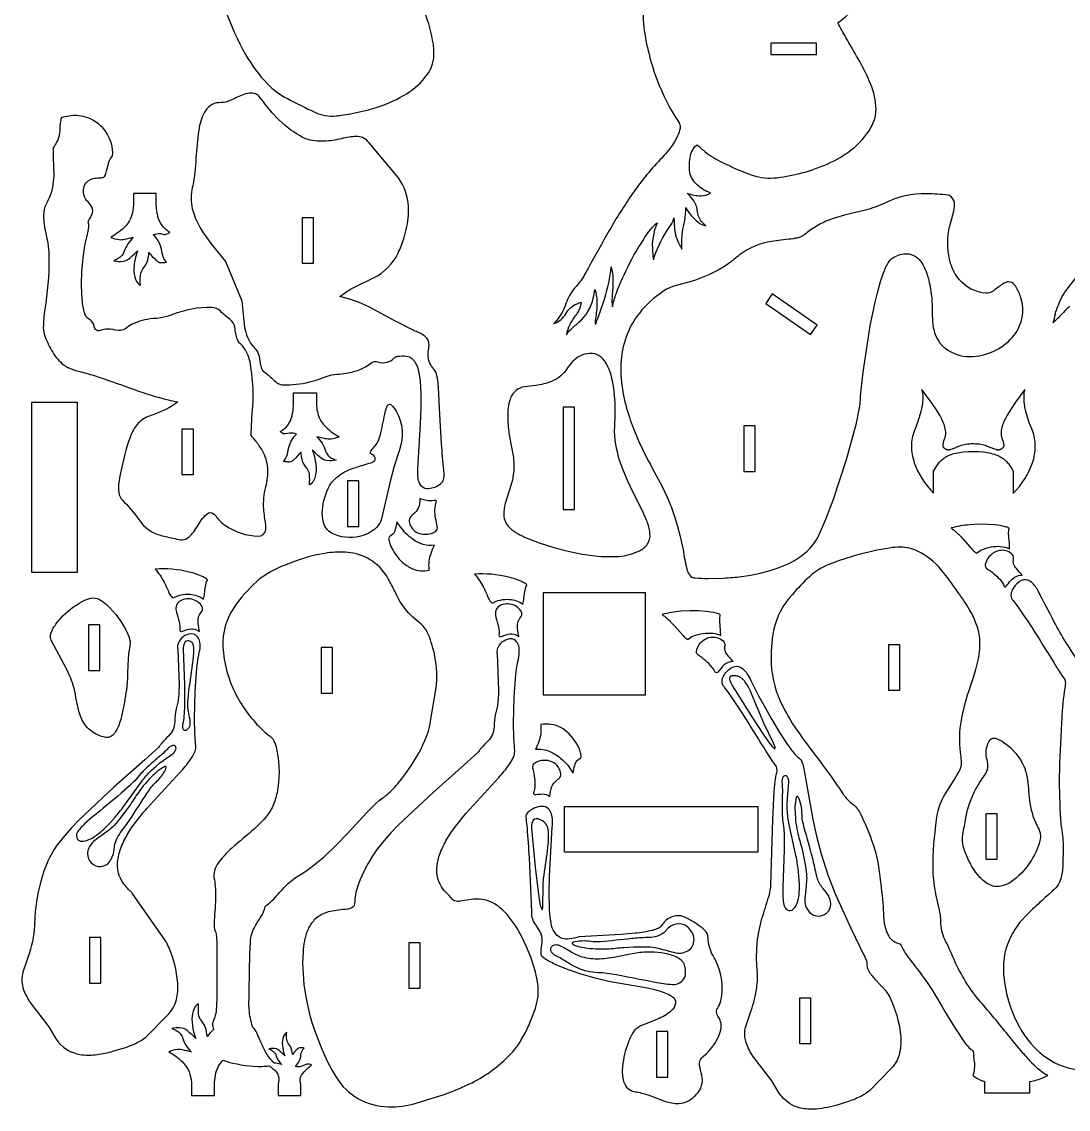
# Model space of a CAD drawing. Extents: x -315 to 342, y -22 to 547.
# Drawn here: x -313.8 to -37.7, y -22.3 to 264.8 of the extents above; entities that cross this region are included whole.
import ezdxf

# ---------------------------------------------------------------- set-up
doc = ezdxf.new("R2010")
doc.units = 0
doc.header["$MEASUREMENT"] = 0
doc.layers.get('0').update_dxf_attribs({"linetype": 'CONTINUOUS'})

msp = doc.modelspace()

# ---------------------------------------------------------------- linework, layer by layer
for points in [[(-263.54, 280.28, 0.07985), (-254.78, 256.19, 0.060537), (-249.01, 248.42, 0.079086), (-243.75, 244.53, 0.011573), (-236.5, 240.92, 0.13375), (-230.93, 239.99, 0.020815), (-229.55, 240.16, 0.040692), (-220.03, 242.28, 0.062353), (-212.16, 245.92, 0.092105), (-206.92, 250.78, 0.167821), (-205.07, 256.88, 0.033822), (-205.24, 258.91, 0.054737), (-207.54, 267.35, 0.021849)], [(-149.97, 270.72, 0.074267), (-148.33, 256.24, 0.066044), (-142.54, 241.63, 0.007906), (-140.41, 238.14, -0.162679), (-140.15, 236.67, -0.070518), (-140.78, 234.75, -0.057693), (-142.86, 231.36, -0.026489), (-145.86, 227.93, 0.042284), (-153.47, 218.31, 0.018242), (-159.53, 208.5, 0.004023), (-165.01, 198.62, -0.060794), (-167.97, 194.49, 0.086601), (-170.26, 190.4, -0.090637), (-172.72, 185.94, -0.02392), (-173.42, 185.19, 0.188182), (-170.31, 187.74, -0.175135), (-167.32, 190.38, -0.023184), (-166.22, 190.78, -0.118251), (-167.02, 188.36, -0.031794), (-167.87, 187.08, 0.026785), (-169.25, 184.86, 0.077026), (-170.14, 182.17, -0.067616), (-169.06, 183.52, -0.008769), (-166.85, 185.47, 0.156776), (-163.04, 191.86, 0.033382), (-162.63, 194.17, -0.079371), (-162.11, 191.06, -0.054201), (-162.4, 186.93, 0.053871), (-162.5, 184.94, 0.038903), (-162.15, 185.74, 0.009287), (-160.02, 191.81, 0.050482), (-158.3, 200.08, -0.069148), (-157.89, 196.77, -0.028796), (-158.09, 192.16, 0.067967), (-158, 189.57, -0.036164), (-157.02, 193.03, -0.058782), (-148.78, 208.88, -0.049387), (-146.99, 211.05, -0.026304), (-146.21, 211.72, 0.124774), (-147.4, 204.04, 0.020766), (-147.16, 201.96, -0.073825), (-143.69, 209.47, 0.009793), (-142.34, 211.56, 0.084693), (-141.77, 213.07, 0.019747), (-141.54, 209.49, 0.082244), (-140.38, 206.09, 0.019063), (-139.67, 204.83, -0.036325), (-139.51, 209.25, -0.026425), (-138.91, 212.34, 0.066476), (-138.66, 215.77, 0.096788), (-135.4, 211.91, 0.116157), (-133.36, 210.96, -0.026073), (-134.48, 212.13, -0.15081), (-135.6, 215, 0.138701), (-136.76, 217.86, 0.056276), (-138.3, 219.58, 0.093564), (-134.62, 218.87, 0.139041), (-132.1, 219.63, -0.116903), (-135.6, 221.76, -0.168219), (-137.59, 225.05, -0.083923), (-137.41, 229.44, -0.066568), (-136.67, 231.32, -0.142693), (-135.63, 232.3), (-135.43, 232.2, -0.047693), (-134.96, 231.75, 0.054516), (-130.8, 228.65, 0.038172), (-121.08, 224.32, 0.108398), (-114.54, 223.66, 0.073413), (-101.16, 227.33, 0.05551), (-94.9, 231.06, 0.090073), (-89.86, 236.76, 0.049961), (-88.76, 239.18, 0.094579), (-88.46, 242.51, 0.082812), (-90.22, 249.23, 0.025033), (-93.15, 255.05, 0.004518), (-96.41, 260.7, -0.00947), (-98.52, 264.5, 0.049697), (-93.49, 269.18, 0.044365)], [(-37.28, 189.72, 0.032512), (-39.01, 188.1, -0.008994), (-41.69, 185.32, 0.03751), (-41.13, 187.7, -0.033272), (-40.75, 188.94, -0.003632), (-39.92, 191.07, -0.051996), (-38.6, 193.4), (-35.93, 196.93, 0.039199)], [(-34.69, 95.5, -0.034838), (-41.49, 106.5, -0.003946), (-45.6, 114.43, 0.094421), (-47.39, 116.84, 0.223286), (-49.53, 117.48, 0.13347), (-50.75, 116.91, 0.103407), (-52.5, 114.81, 0.108505), (-52.84, 113.41, 0.161755), (-52.26, 111.99, -0.023981), (-46.59, 103.74, -0.004219), (-40.84, 94.45, 0.015925), (-38.87, 91.5, -0.189539), (-38.5, 89.9, -0.01026), (-38.81, 87.95, 0.020532), (-39.51, 79.71, 0.009675), (-40.1, 65.48, 0.011717), (-39.94, 58.03, 0.021309), (-39.65, 52.76, 0.003432), (-39.24, 49.89, -0.035832), (-39.1, 45.11, -0.009663), (-39.22, 41.24, -0.086739), (-40.03, 37.66, -0.098046), (-41.47, 35.72, -0.007922), (-45.19, 32.34, 0.011556), (-49.04, 28.67, 0.108194), (-53.86, 21.06, 0.093257), (-54.83, 14.23, 0.063853), (-53.46, 6.3, 0.093412), (-48.29, -4.08, 0.105223), (-41.43, -9.93, 0.163797), (-30.46, -11.66, 0.060579)]]:
    msp.add_lwpolyline(points, format="xyb")
for points in [[(-116.18, 259.15), (-116.18, 256.15), (-104.18, 256.15), (-104.18, 259.15)], [(-236.89, 213.08), (-239.89, 213.08), (-239.89, 201.08), (-236.89, 201.08)], [(-103.98, 184.73), (-115.81, 192.95), (-117.52, 190.48), (-105.7, 182.27)], [(-52.25, 140.32), (-51.41, 141.22), (-50.61, 142.16), (-49.88, 143.14), (-49.2, 144.14), (-48.59, 145.17), (-48.04, 146.23), (-47.57, 147.29), (-47.17, 148.37), (-47, 148.92), (-46.85, 149.46), (-46.73, 150.01), (-46.62, 150.55), (-46.53, 151.09), (-46.47, 151.64), (-46.43, 152.18), (-46.42, 152.72), (-46.42, 153.26), (-46.45, 153.79), (-46.51, 154.32), (-46.59, 154.85), (-46.7, 155.37), (-46.83, 155.88), (-46.99, 156.39), (-47.18, 156.89), (-47.91, 158.77), (-48.48, 160.44), (-48.9, 161.92), (-49.07, 162.61), (-49.19, 163.26), (-49.29, 163.88), (-49.36, 164.47), (-49.39, 165.05), (-49.4, 165.6), (-49.38, 166.15), (-49.33, 166.68), (-49.26, 167.21), (-49.17, 167.73), (-51.64, 164.35), (-52.82, 162.64), (-53.87, 160.94), (-54.32, 160.11), (-54.71, 159.29), (-54.88, 158.89), (-55.03, 158.49), (-55.16, 158.1), (-55.26, 157.71), (-55.35, 157.33), (-55.41, 156.95), (-55.45, 156.58), (-55.46, 156.4), (-55.46, 156.22), (-55.46, 156.04), (-55.45, 155.87), (-55.43, 155.69), (-55.4, 155.52), (-55.37, 155.35), (-55.33, 155.18), (-55.28, 155.02), (-55.23, 154.85), (-55, 154.2), (-54.84, 153.67), (-54.79, 153.44), (-54.77, 153.34), (-54.76, 153.24), (-54.75, 153.14), (-54.74, 153.05), (-54.74, 152.97), (-54.75, 152.89), (-54.75, 152.81), (-54.76, 152.78), (-54.77, 152.74), (-54.77, 152.71), (-54.78, 152.67), (-54.79, 152.64), (-54.81, 152.61), (-54.82, 152.58), (-54.83, 152.55), (-54.85, 152.52), (-54.86, 152.49), (-54.88, 152.46), (-54.9, 152.43), (-54.92, 152.4), (-54.94, 152.38), (-54.99, 152.32), (-55.04, 152.27), (-55.09, 152.22), (-55.15, 152.17), (-55.22, 152.13), (-55.29, 152.08), (-55.44, 151.98), (-55.51, 151.95), (-55.57, 151.91), (-55.63, 151.88), (-55.69, 151.86), (-55.75, 151.83), (-55.81, 151.82), (-55.87, 151.8), (-55.93, 151.79), (-55.98, 151.78), (-56.04, 151.77), (-56.09, 151.76), (-56.14, 151.76), (-56.2, 151.76), (-56.25, 151.76), (-56.3, 151.76), (-56.35, 151.77), (-56.45, 151.78), (-56.55, 151.8), (-56.64, 151.83), (-56.74, 151.86), (-57.14, 151.99), (-59.26, 152.81), (-59.59, 152.92), (-59.96, 153.02), (-60.34, 153.11), (-60.76, 153.19), (-61.21, 153.26), (-61.69, 153.31), (-62.2, 153.34), (-62.75, 153.36), (-63.31, 153.35), (-63.82, 153.32), (-64.3, 153.27), (-64.75, 153.21), (-65.17, 153.13), (-65.55, 153.04), (-65.92, 152.94), (-66.25, 152.83), (-68.37, 151.99), (-68.77, 151.86), (-68.86, 151.83), (-68.96, 151.8), (-69.06, 151.78), (-69.16, 151.77), (-69.21, 151.76), (-69.26, 151.76), (-69.31, 151.76), (-69.37, 151.76), (-69.42, 151.76), (-69.47, 151.77), (-69.53, 151.78), (-69.58, 151.79), (-69.64, 151.8), (-69.7, 151.82), (-69.76, 151.83), (-69.82, 151.86), (-69.88, 151.88), (-69.94, 151.91), (-70, 151.95), (-70.07, 151.98), (-70.22, 152.08), (-70.29, 152.13), (-70.36, 152.17), (-70.42, 152.22), (-70.47, 152.27), (-70.52, 152.32), (-70.57, 152.38), (-70.59, 152.4), (-70.61, 152.43), (-70.63, 152.46), (-70.64, 152.49), (-70.66, 152.52), (-70.68, 152.55), (-70.69, 152.58), (-70.7, 152.61), (-70.71, 152.64), (-70.73, 152.67), (-70.73, 152.71), (-70.74, 152.74), (-70.75, 152.78), (-70.76, 152.81), (-70.76, 152.89), (-70.77, 152.97), (-70.77, 153.05), (-70.76, 153.14), (-70.75, 153.24), (-70.74, 153.34), (-70.72, 153.44), (-70.67, 153.67), (-70.51, 154.2), (-70.28, 154.85), (-70.23, 155.02), (-70.18, 155.18), (-70.14, 155.35), (-70.11, 155.52), (-70.08, 155.69), (-70.06, 155.87), (-70.05, 156.04), (-70.05, 156.22), (-70.05, 156.4), (-70.06, 156.58), (-70.1, 156.95), (-70.16, 157.33), (-70.25, 157.71), (-70.35, 158.1), (-70.48, 158.49), (-70.63, 158.89), (-70.8, 159.29), (-71.19, 160.11), (-71.64, 160.94), (-72.69, 162.64), (-73.87, 164.35), (-76.34, 167.73), (-76.25, 167.21), (-76.18, 166.68), (-76.13, 166.15), (-76.11, 165.6), (-76.12, 165.05), (-76.15, 164.47), (-76.22, 163.88), (-76.32, 163.26), (-76.44, 162.61), (-76.6, 161.92), (-77.03, 160.44), (-77.6, 158.77), (-78.33, 156.89), (-78.51, 156.39), (-78.67, 155.88), (-78.81, 155.37), (-78.92, 154.85), (-79, 154.32), (-79.05, 153.8), (-79.09, 153.26), (-79.09, 152.73), (-79.08, 152.19), (-79.04, 151.65), (-78.98, 151.11), (-78.89, 150.57), (-78.78, 150.02), (-78.66, 149.48), (-78.51, 148.94), (-78.34, 148.4), (-77.94, 147.32), (-77.47, 146.26), (-76.92, 145.21), (-76.31, 144.19), (-75.63, 143.18), (-74.89, 142.21), (-74.1, 141.27), (-73.25, 140.37), (-73.25, 146.14), (-72.7, 147.13), (-72.4, 147.61), (-72.07, 148.08), (-71.89, 148.31), (-71.71, 148.53), (-71.51, 148.75), (-71.3, 148.97), (-71.07, 149.17), (-70.83, 149.38), (-70.58, 149.57), (-70.31, 149.76), (-70.02, 149.94), (-69.71, 150.11), (-69.38, 150.28), (-69.03, 150.43), (-68.66, 150.57), (-68.26, 150.71), (-67.84, 150.83), (-67.4, 150.94), (-66.92, 151.04), (-66.42, 151.13), (-65.33, 151.27), (-64.11, 151.35), (-62.75, 151.37), (-61.4, 151.34), (-60.18, 151.24), (-59.09, 151.1), (-58.11, 150.9), (-57.67, 150.79), (-57.24, 150.67), (-56.85, 150.53), (-56.48, 150.39), (-56.13, 150.23), (-55.8, 150.07), (-55.49, 149.9), (-55.2, 149.72), (-54.93, 149.53), (-54.67, 149.34), (-54.44, 149.14), (-54.21, 148.93), (-54, 148.72), (-53.8, 148.5), (-53.62, 148.28), (-53.44, 148.05), (-53.11, 147.59), (-52.81, 147.11), (-52.25, 146.14)], [(-311.19, 119.41), (-311.19, 164.41), (-299.19, 164.41), (-299.19, 119.41)], [(-168.01, 163.08), (-171.01, 163.08), (-171.01, 136.08), (-168.01, 136.08)], [(-120.34, 158.11), (-123.34, 158.11), (-123.34, 146.11), (-120.34, 146.11)], [(-271.56, 145.28), (-268.56, 145.28), (-268.56, 157.28), (-271.56, 157.28)], [(-227.88, 131.58), (-224.88, 131.58), (-224.88, 143.58), (-227.88, 143.58)], [(-149.25, 114.08), (-176.25, 114.08), (-176.25, 87.08), (-149.25, 87.08)], [(-293.23, 105.57), (-296.23, 105.57), (-296.23, 93.57), (-293.23, 93.57)], [(-231.88, 99.58), (-234.88, 99.58), (-234.88, 87.58), (-231.88, 87.58)], [(-82.13, 100.33), (-85.13, 100.33), (-85.13, 88.33), (-82.13, 88.33)], [(-118.08, 79.62), (-121.17, 87.17), (-121.59, 88.09), (-122.02, 88.96), (-122.47, 89.76), (-122.7, 90.12), (-122.94, 90.46), (-123.18, 90.78), (-123.43, 91.06), (-123.56, 91.2), (-123.68, 91.32), (-123.81, 91.44), (-123.94, 91.54), (-124.08, 91.64), (-124.21, 91.73), (-124.35, 91.81), (-124.48, 91.88), (-124.62, 91.95), (-124.77, 92), (-124.91, 92.04), (-124.98, 92.06), (-125.05, 92.07), (-125.33, 92.12), (-125.59, 92.15), (-125.82, 92.17), (-126.03, 92.18), (-126.22, 92.17), (-126.31, 92.16), (-126.39, 92.15), (-126.47, 92.14), (-126.54, 92.12), (-126.61, 92.1), (-126.67, 92.08), (-126.73, 92.06), (-126.76, 92.04), (-126.78, 92.03), (-126.81, 92.01), (-126.83, 92), (-126.85, 91.98), (-126.88, 91.97), (-126.9, 91.95), (-126.92, 91.93), (-126.93, 91.91), (-126.95, 91.89), (-126.97, 91.88), (-126.98, 91.86), (-127, 91.83), (-127.01, 91.81), (-127.02, 91.79), (-127.04, 91.77), (-127.05, 91.75), (-127.06, 91.72), (-127.07, 91.7), (-127.07, 91.67), (-127.08, 91.65), (-127.09, 91.62), (-127.09, 91.6), (-127.1, 91.57), (-127.1, 91.52), (-127.11, 91.46), (-127.1, 91.4), (-127.1, 91.34), (-127.09, 91.28), (-127.08, 91.22), (-127.07, 91.15), (-127.04, 91.01), (-127, 90.87), (-126.94, 90.72), (-126.88, 90.57), (-126.73, 90.25), (-126.36, 89.57), (-125.93, 88.84), (-121.04, 81.02), (-117.89, 76.24), (-116.62, 74.46), (-116.11, 73.81), (-115.9, 73.57), (-115.71, 73.38), (-115.56, 73.24), (-115.42, 73.12), (-115.37, 73.08), (-115.31, 73.04), (-115.26, 73.01), (-115.24, 73), (-115.22, 72.99), (-115.2, 72.98), (-115.18, 72.98), (-115.17, 72.97), (-115.16, 72.97), (-115.16, 72.97), (-115.15, 72.97), (-115.14, 72.97), (-115.13, 72.97), (-115.13, 72.97), (-115.12, 72.97), (-115.12, 72.97), (-115.12, 72.97), (-115.11, 72.97), (-115.11, 72.97), (-115.11, 72.97), (-115.1, 72.97), (-115.1, 72.97), (-115.1, 72.97), (-115.09, 72.97), (-115.09, 72.97), (-115.09, 72.97), (-115.09, 72.98), (-115.08, 72.98), (-115.08, 72.98), (-115.08, 72.98), (-115.08, 72.98), (-115.08, 72.98), (-115.07, 72.99), (-115.07, 72.99), (-115.07, 72.99), (-115.07, 72.99), (-115.07, 72.99), (-115.06, 73), (-115.06, 73), (-115.06, 73), (-115.06, 73.01), (-115.06, 73.01), (-115.05, 73.01), (-115.05, 73.02), (-115.05, 73.03), (-115.05, 73.04), (-115.05, 73.04), (-115.04, 73.05), (-115.04, 73.06), (-115.04, 73.08), (-115.04, 73.1), (-115.04, 73.12), (-115.04, 73.14), (-115.05, 73.19), (-115.06, 73.25), (-115.07, 73.31), (-115.09, 73.38), (-115.14, 73.53), (-115.28, 73.89), (-115.46, 74.33)], [(-170.65, 57.6), (-119.65, 57.6), (-119.65, 45.6), (-170.65, 45.6)], [(-59.45, 43.71), (-56.45, 43.71), (-56.45, 55.71), (-59.45, 55.71)], [(-295.95, 11.02), (-292.95, 11.02), (-292.95, 23.02), (-295.95, 23.02)], [(-211.69, 9.68), (-208.69, 9.68), (-208.69, 21.68), (-211.69, 21.68)], [(-108.67, -4.96), (-105.67, -4.96), (-105.67, 7.04), (-108.67, 7.04)], [(-146.34, -13.79), (-143.34, -13.79), (-143.34, -1.79), (-146.34, -1.79)]]:
    msp.add_lwpolyline(points, close=True)
for points in [[(-203.06, 143.08, 0.178281), (-202.47, 144.33, 0.033481), (-202.41, 145.34), (-202.48, 146.5, 0.001958), (-203.12, 153.35), (-203.66, 162.74), (-203.79, 166.72), (-203.99, 169.47, 0.049313), (-204.44, 171.91, 0.116728), (-205.38, 173.45, -0.20712), (-206.58, 177.62, 0.023067), (-206.36, 179.46, 0.256167), (-207.43, 181.76, 0.068447), (-209.45, 182.91, 0.017744), (-210.57, 183.36), (-215.62, 185.97), (-219.94, 188.37), (-222.1, 189.48), (-224.41, 190.51), (-226.98, 191.47), (-229.92, 192.33), (-228.45, 193.35, -0.025929), (-225.65, 194.96), (-221.04, 197.18, 0.171014), (-214.54, 203.76, 0.043375), (-213.06, 207.54), (-212.4, 209.99, 0.074093), (-211.79, 216.05, 0.135872), (-214.43, 223.59), (-222.21, 232.86, 0.238538), (-225.2, 234.51, 0.040557), (-226.45, 234.48, 0.026906), (-230.55, 233.71, -0.050065), (-235.29, 233.26, -0.111186), (-240.02, 234.45, -0.056522), (-244.34, 237.46), (-246.08, 239.06), (-247.74, 240.79), (-249.27, 242.59, 0.009673), (-250.9, 244.77, 0.265699), (-253.82, 245.99, 0.069329), (-255.71, 245.47, -0.006645), (-259.06, 243.96, -0.074444), (-261.2, 243.47, 0.271912), (-265.39, 241.33, 0.068203), (-266.44, 239.14, 0.032946), (-267.03, 236.83), (-267.31, 235.13), (-267.68, 231.5, -0.010107), (-268.27, 224.21), (-268.51, 222.57, -0.012134), (-268.97, 220.42, 0.121151), (-268.64, 214.75, 0.059183), (-266.74, 210.45, 0.018909), (-265.64, 208.68), (-263.93, 206.3), (-260.11, 201.56), (-255.75, 191.14), (-255.04, 184.13, 0.034941), (-254.29, 181.56, 0.061726), (-253.15, 179.5, 0.02665), (-252.1, 178.32, -0.127471), (-251.23, 176.5, -0.006262), (-250.79, 173.94, 0.108839), (-250.2, 172.68, 0.074214), (-249.77, 172.32, -0.05919), (-247.98, 170.79, 0.03897), (-246.51, 169.52, 0.07168), (-245.51, 169.05, 0.058108), (-244.96, 168.97, 0.069397), (-237.92, 169.73), (-236.18, 170.24), (-233.26, 171.24, -0.065693), (-230.68, 171.79, 0.054562), (-225.92, 172.54, 0.067321), (-222.98, 173.84), (-221.43, 174.86, -0.202817), (-219.99, 175.04, 0.129776), (-217.44, 174.92, 0.13557), (-215.65, 176, -0.05437), (-215.02, 176.41, -0.07755), (-214.62, 176.51, -0.066446), (-212.37, 176.54, -0.230988), (-210, 174.85, -0.080083), (-209.12, 172.41, -0.029031), (-208.76, 169.92), (-208.58, 166.76), (-208.57, 162.97), (-208.72, 158.58, 0.001519), (-209.43, 146.82, 0.022392), (-209.41, 144.94, 0.05472), (-209.1, 143.36, 0.385458), (-206.04, 141.66, 0.141501)], [(-253.33, 155.63, -0.013192), (-252.88, 163.22, 0.059123), (-253.6, 175.02, 0.114847), (-255.6, 179.24, 0.038603), (-256.35, 180.01, -0.091529), (-256.91, 180.91, -0.075959), (-257.59, 184.17, 0.20403), (-258.88, 186.21, -0.048907), (-261.39, 188.41, 0.186135), (-263.68, 189.4, 0.100252), (-274.04, 187.5, -0.038401), (-277.1, 186.65, -0.028276), (-279.26, 186.44, 0.088598), (-284.69, 184.98, 0.050706), (-286.48, 183.79, -0.234057), (-289.11, 183.42, 0.113017), (-291.67, 183.64, 0.023627), (-293.5, 183.24, -0.339561), (-294.55, 183.87, -0.023927), (-294.85, 184.9, 0.187802), (-296.24, 186.43, -0.174388), (-297.08, 187.45, -0.070926), (-297.83, 190.86, -0.071613), (-297, 206.52, -0.015452), (-296.3, 209.46, 0.113875), (-296.27, 211.88, -0.162954), (-295.98, 212.74, 0.082309), (-295.17, 214.39, 0.211195), (-295.52, 216.26, 0.046464), (-296.64, 217.58, -0.192832), (-297.54, 219.85, -0.113817), (-297.17, 221.83, -0.219063), (-295.06, 223.42, -0.041894), (-293.16, 223.63, 0.033425), (-292.17, 223.76, 0.095298), (-291.62, 224.8, 0.00277), (-290.99, 227.34, -0.076642), (-290.27, 228.95, -0.043845), (-289.86, 229.44, 0.328486), (-296.43, 239.48, 0.125138), (-301.39, 239.92, 0.034321), (-303.37, 239.51, 0.07145), (-303.77, 237.38, -0.01966), (-303.85, 235.45, -0.099529), (-304.64, 233.01, -0.035923), (-305.58, 231.51, 0.005279), (-305.41, 224.94, -0.087788), (-306.35, 218.95, -0.037552), (-307.42, 216.66, 0.128014), (-308.07, 213.72, 0.064592), (-307.46, 208.9, -0.064387), (-306.65, 202.25, -0.042951), (-307.78, 188.91, 0.032372), (-308.15, 184.07, 0.091348), (-307.67, 181.6, 0.037028), (-305.67, 177.55, 0.089911), (-302.81, 174.29, 0.084505), (-300.35, 173.01, 0.014774), (-297.3, 172.18, -0.01359), (-293.22, 170.93, -0.004579), (-284.12, 167.7, 0.028296), (-275.24, 165.01, 0.013162), (-272.64, 164.48, -0.080481), (-278.98, 161.17, 0.011974), (-280.94, 160.39, 0.131057), (-283.67, 158.12, 0.078379), (-285.27, 155.09, 0.038979), (-287.68, 146.08, 0.022833), (-288.27, 142.78, 0.056079), (-288.26, 140.56, 0.150124), (-287.18, 138.41, -0.033901), (-283.57, 134.26, 0.012793), (-282.15, 132.38, 0.150841), (-277.53, 129.34, 0.006846), (-275.89, 128.91, 0.010561), (-271.92, 128.07, 0.208047), (-270.04, 128.53, 0.06707), (-268.76, 129.78, 0.019464), (-266.46, 133.2, -0.056689), (-265.04, 134.85, -0.391985), (-263.07, 134.83, -0.066798), (-262.41, 134.07, 0.091304), (-260.05, 131.81, 0.139567), (-251.48, 128.98, 0.388327), (-249.45, 130.7, 0.070786), (-249.45, 132.01, -0.020435), (-249.99, 136.23, -0.080742), (-249.44, 142.01, 0.08369), (-248.93, 147.06, 0.10963), (-250.34, 151.54, 0.043926), (-252.08, 154.13, 0.011415)], [(-278.34, 219.48), (-284.34, 219.48), (-284.34, 216.48, -0.068844), (-284.97, 213.32, -0.112101), (-286.88, 210.44, -0.064942), (-290.36, 207.9, 0.07331), (-288.12, 207.3, 0.07207), (-286.73, 207.39, 0.005783), (-284.42, 207.92, 0.123911), (-286.79, 204.14, -0.184957), (-288.36, 202.3, -0.039036), (-289.58, 201.71, 0.075561), (-287.04, 201.6, 0.153549), (-285.16, 202.6, 0.003489), (-283.25, 204.39, 0.081362), (-284.26, 199.66, 0.092003), (-283.83, 196.83, 0.110441), (-282.94, 195.51, 0.061375), (-282.49, 195.2, -0.051974), (-282.53, 197.88, -0.158753), (-281.5, 200.04, 0.133981), (-280.44, 202.55, 0.02712), (-280.28, 203.88, 0.024975), (-278.44, 201.89, 0.056066), (-277.74, 201.41, 0.151487), (-276.59, 201.25, 0.011613), (-275.65, 201.38, -0.141205), (-276.72, 203.36), (-277.09, 205.14, 0.158802), (-279.13, 208.61, -0.113769), (-277.27, 208.88), (-276.24, 208.66, 0.17626), (-275.23, 208.94, 0.030081), (-274.76, 209.27, -0.222578), (-277.91, 213.43, -0.024043), (-278.11, 214.42, -0.016694), (-278.34, 216.48)], [(-136.14, 118, 0.017877), (-132.81, 117.85), (-128.65, 117.94, 0.018689), (-123.95, 118.37), (-121.5, 118.74), (-119.04, 119.24), (-116.6, 119.87), (-114.24, 120.64, 0.078932), (-107.58, 124.22, 0.079276), (-104.39, 127.69, 0.029897), (-103.63, 129.04), (-101.66, 133.49), (-99.72, 138.55), (-96.2, 149.28), (-93.63, 158.85), (-92.88, 162.44, 0.023072), (-92.61, 164.38, -0.008382), (-92.36, 167.68), (-91.83, 172.33), (-89.97, 184.51), (-88.69, 190.76), (-87.99, 193.65), (-87.24, 196.28), (-86.46, 198.56, -0.058543), (-84.99, 201.53, -0.068846), (-84.15, 202.4, -0.119463), (-80.7, 203.59, -0.228855), (-77.07, 202.06, -0.068925), (-75.84, 200.24, -0.05384), (-74.64, 197.02, -0.019727), (-74.17, 194.88), (-73.8, 192.34, -0.021328), (-73.66, 190.23, 0.00927), (-73.55, 185.96, 0.073057), (-72.84, 182.25, 0.165071), (-69.46, 178.15, 0.164834), (-62.83, 176.44, 0.210078), (-51.99, 182.09, 0.24883), (-50.24, 191.98, 0.05734), (-51.44, 194.76, 0.12382), (-52.62, 195.95, 0.224622), (-54.22, 196.01, 0.058836), (-55.18, 195.5, -0.002001), (-57.58, 193.71, -0.140446), (-59.48, 193.14, -0.197013), (-66.44, 196.73, -0.112392), (-68.75, 201.04, -0.11953), (-69.2, 209.75, -0.018196), (-68.81, 211.54), (-67.93, 214.85, 0.098422), (-67.75, 217.09, 0.217769), (-68.93, 218.83, 0.02727), (-69.34, 219.07, 0.015159), (-75.12, 219.42, 0.118192), (-86.14, 216.94, -0.049788), (-91.26, 215.1), (-96.49, 213.84), (-99.13, 213.09, 0.042721), (-103.11, 211.44), (-104.44, 210.68, 0.033813), (-107.25, 208.64, -0.105727), (-109.34, 207.71, -0.019438), (-110.26, 207.53, 0.005619), (-115.45, 206.94, 0.131483), (-124.53, 203.19, -0.004428), (-126.85, 201.35), (-128.42, 200.25), (-129.96, 199.31, -0.056922), (-136.99, 196.36), (-141.46, 195.1, 0.061363), (-143.89, 194.11, 0.068746), (-150.2, 188.73, 0.16348), (-155.7, 175.35, 0.060888), (-155.35, 167.89, 0.038942), (-153.76, 161.19, 0.013576), (-152.78, 158.32), (-151.1, 154.18), (-149.02, 149.81, -0.001414), (-144.9, 142.16), (-143.54, 139.27), (-142.42, 136.54), (-141.51, 133.96), (-140.78, 131.55), (-140.2, 129.31), (-139.36, 125.38, 0.021389), (-138.36, 120.39, 0.06971), (-137.69, 118.81, 0.255227)], [(-164.65, 177.17, 0.18479), (-168.87, 174.71, 0.011276), (-170.37, 172.67, -0.13645), (-174.1, 169.84, -0.060755), (-178.16, 168.79, -0.0022), (-181.17, 168.45, 0.268249), (-184.86, 165.51, 0.072182), (-185.51, 162.77, 0.020509), (-185.61, 161.34), (-185.59, 159.71), (-185.46, 157.85), (-185.21, 155.76), (-184.83, 153.41, -0.008961), (-184.13, 149.8, -0.073921), (-184.16, 145.19, -0.020669), (-184.48, 143.52), (-186.25, 137.65, 0.078552), (-186.68, 134.67, 0.192817), (-185.13, 131.26, 0.075294), (-182.46, 129.4, 0.019173), (-181.16, 128.78), (-177.33, 127.26), (-173.47, 126), (-169.67, 125.01), (-165.99, 124.28), (-162.54, 123.82, 0.044499), (-156.34, 123.68, 0.088789), (-150.87, 125.12, 0.132211), (-148.73, 126.97, 0.16497), (-148.08, 129.62, 0.071959), (-148.72, 132.54, 0.017437), (-149.24, 133.87), (-150.23, 136.05), (-152.66, 140.89), (-153.93, 143.53), (-155.11, 146.3, -0.059173), (-157.17, 153.77), (-157.34, 155.34), (-157.41, 156.94), (-157.4, 157.75, 0.016764), (-157.25, 163.23, 0.054492), (-158.2, 171.01, 0.071404), (-159.82, 174.94, 0.126689), (-161.85, 176.84, 0.179703)], [(-242.11, 166.82), (-236.11, 166.82), (-236.11, 163.82, 0.090549), (-235.25, 160.13, 0.093385), (-233.56, 157.78, 0.064942), (-230.08, 155.25, -0.07331), (-232.32, 154.65, -0.07207), (-233.72, 154.74, -0.005783), (-236.02, 155.27, -0.123911), (-233.66, 151.49, 0.184961), (-232.08, 149.65, 0.039036), (-230.86, 149.06, -0.075561), (-233.4, 148.95, -0.153549), (-235.29, 149.95, -0.003489), (-237.19, 151.73, -0.081362), (-236.18, 147, -0.092003), (-236.62, 144.18, -0.110441), (-237.5, 142.86, -0.061375), (-237.95, 142.55, 0.051974), (-237.92, 145.23, 0.158753), (-238.94, 147.38, -0.133973), (-240.01, 149.9, -0.02712), (-240.16, 151.23, -0.024991), (-242, 149.24, -0.056041), (-242.7, 148.75, -0.151487), (-243.85, 148.6, -0.011613), (-244.8, 148.72, 0.141198), (-243.73, 150.71), (-243.36, 152.49, -0.158802), (-241.31, 155.96, 0.113769), (-243.17, 156.23), (-244.21, 156.01, -0.176275), (-245.21, 156.28, -0.029943), (-245.69, 156.61, 0.222578), (-242.53, 160.77, 0.024043), (-242.33, 161.77, 0.016694), (-242.11, 163.82)], [(-221.14, 152.21, 0.080498), (-219.59, 154.55, 0.038778), (-219.26, 155.54, 0.008786), (-218.04, 161.25, -0.024597), (-217.58, 162.92, -0.06162), (-217.18, 163.66, -0.428602), (-216.38, 163.7, -0.075148), (-215.07, 162, -0.223976), (-214.21, 151.83), (-215.61, 147.48), (-216.76, 143.09), (-218.93, 133.6, -0.135665), (-220.22, 131.34, -0.143582), (-224.7, 128.92, -0.176973), (-232.09, 129.82, -0.205448), (-234.25, 132.67, -0.088397), (-234.51, 135.88, -0.102807), (-232.62, 142.34, -0.106953), (-230.09, 145.06, -0.06052), (-227.12, 146.67, -0.021531), (-225.72, 147.18, -0.0075), (-221.7, 148.39, 0.124577), (-220.7, 148.96, 0.286415), (-220.6, 149.68, 0.244634), (-221.55, 150.65, -0.409728), (-221.86, 151.16, -0.076316)], [(-208.77, 138.94, -0.106151), (-209.24, 136.43, -0.123987), (-210.57, 134.79, 0.067693), (-211.38, 133.93, 0.211793), (-211.55, 132.57, 0.215138), (-209.38, 129.88, 0.098916), (-207.37, 129.51, 0.105513), (-205.16, 129.96, 0.181614), (-204.22, 130.9, 0.149044), (-204.2, 131.48, 0.014462), (-204.65, 133.79, -0.125907), (-204.4, 138.25, 0.192646), (-205.05, 138.42, -0.044704), (-207.09, 138.41, -0.093826)], [(-214.86, 132.81, -0.051504), (-215.51, 130.2, -0.21037), (-216.6, 129.05, 0.225462), (-217.03, 128.39, 0.088263), (-216.25, 125.92, 0.096356), (-213.37, 122.09, 0.074356), (-210.71, 120.41, 0.151364), (-206.34, 120.04, 0.064092), (-206.33, 120.34, -0.121409), (-205.85, 124.46, -0.032344), (-204.94, 126.61, -0.190016), (-210.56, 128.1, -0.082206), (-213.95, 131.52, -0.014555)], [(-53.22, 125.66, 0.024046), (-53.27, 127.26, -0.019344), (-53.46, 129.61, -0.071742), (-53.31, 131.09, 0.084811), (-54.37, 131.52, 0.040901), (-57.04, 131.99), (-59.04, 132.13), (-61.28, 132.15), (-63.69, 132.02, 0.040707), (-68.65, 131.19, -0.021927), (-67.45, 130.23, -0.029254), (-65.44, 128.22), (-63.15, 125.59, 0.050689), (-62.21, 124.74, 0.031502), (-61.92, 124.56, -0.072447), (-60.37, 125.47, -0.120703), (-55.65, 126.31, -0.098551)], [(-240.19, -15.69, -0.247383), (-239.99, -13.28, -0.062125), (-238.51, -11.6, -0.017922), (-237.35, -10.61, 0.262311), (-238.66, -10.43), (-240.11, -10.99, -0.152769), (-241.67, -10.98, 0.188831), (-240.17, -7.95, -0.09101), (-239.68, -6.56, -0.054293), (-239.33, -6.14, 0.057266), (-240.3, -6.04, 0.183778), (-241.22, -6.5, 0.030617), (-242.44, -7.81, 0.090877), (-242.83, -5.93, 0.080542), (-243.42, -5.04, -0.167648), (-243.97, -3.5, -0.041018), (-243.92, -2, 0.177598), (-244.78, -3.03, 0.120808), (-245.08, -5.4, 0.069651), (-244.43, -8.15, 0.016814), (-245.9, -6.79, 0.191431), (-247.5, -6.25, 0.034004), (-248.67, -6.36, -0.156188), (-247.05, -7.47, -0.067594), (-246.62, -8.46, 0.103088), (-245.21, -10.52, 0.006368), (-246.77, -10.16, 0.026088), (-247.18, -10.1, -0.079517), (-249.21, -7.65, -0.022164), (-249.97, -6.26, -0.009793), (-251.75, -2.28, 0.095881), (-252.93, -0.49, -0.060462), (-253.84, 4.07), (-253.9, 5.57, 0.002248), (-253.66, 18.8), (-253.5, 21.83, -0.118209), (-252.27, 26.05, -0.011759), (-250.72, 28.51, 0.090828), (-249.65, 31.26, 0.04597), (-247.37, 33.2, -0.005566), (-244.25, 36.6, -0.052955), (-241.94, 38.59), (-239.39, 40.21), (-237.55, 41.52, 0.020653), (-234.07, 44.39), (-230.86, 47.43), (-227.91, 50.51), (-222.75, 56.1), (-220.53, 58.31), (-219.51, 59.2, -0.01687), (-218.12, 60.23, 0.046032), (-215.41, 62.77, 0.02526), (-212.77, 66.01), (-210.83, 68.84, 0.061353), (-206.65, 77.23, 0.047114), (-206, 80.19), (-204.52, 88.98, 0.084268), (-204.82, 97.17, 0.051281), (-206.58, 103.13, 0.107975), (-208.54, 105.83), (-210.67, 107.65, -0.071932), (-214.34, 112.28, -0.017298), (-215.44, 114.51, 0.009645), (-217.12, 117.75, 0.23801), (-227.1, 124.62, 0.07169), (-232.46, 124.66, 0.04009), (-238.16, 123.54), (-241.47, 122.51), (-244.64, 121.29, 0.048864), (-250.25, 118.32, 0.035461), (-251.85, 117.04, 0.05511), (-257.91, 110.13, 0.161713), (-260.74, 99.87, 0.115226), (-257.24, 87.05, 0.078726), (-250.36, 77.87, 0.019229), (-248.86, 76.57, -0.020753), (-247.84, 75.8, -0.106081), (-247.29, 74.96, -0.056181), (-246.51, 72.33, -0.096694), (-246.48, 61.25, -0.048993), (-247.59, 57.74, -0.071058), (-249.53, 54.7, -0.034762), (-252.35, 51.83, 0.003881), (-258.39, 46.66, 0.044838), (-261.6, 43.33, 0.060427), (-262.81, 41.24, 0.116907), (-263.12, 38.91, -0.048005), (-262.69, 34.14, -0.013072), (-263.08, 27.46, 0.053051), (-262.98, 25.23, 0.085508), (-262.63, 24.34, -0.087191), (-262.5, 23.7, -0.01765), (-262.4, 22.28), (-262.33, 17.79, -0.000885), (-262.42, 5.44, -0.035383), (-262.67, 2.99, -0.057843), (-263.27, 1.14, 0.161762), (-263.43, -0.5, 0.024265), (-263.26, -1.25), (-263.26, -1.26, 0.024215), (-264.95, -3.1, 0.069827), (-265.4, -0.62, 0.063673), (-265.96, 0.46, -0.030679), (-266.72, 1.47, -0.123525), (-267.23, 3.36, -0.039334), (-267.16, 5.58, 0.163188), (-268.35, 4.26, 0.107892), (-268.92, 1.55, 0.069468), (-268.48, -1.84, 0.025945), (-267.92, -3.6, 0.005037), (-270.08, -1.59, 0.165814), (-272.16, -0.77, 0.04998), (-274.25, -0.93, -0.072056), (-272.5, -1.87, -0.140604), (-271.46, -3.36, 0.123938), (-269.09, -7.14, 0.005783), (-271.4, -6.61, 0.133349), (-274.09, -6.79, 0.018807), (-275.03, -7.12, -0.06465), (-271.52, -9.68, -0.1671), (-269.16, -14.39, -0.022967), (-269.01, -15.69), (-269.01, -18.69), (-263.01, -18.69), (-263.01, -15.69, -0.01737), (-262.74, -13.33, -0.072953), (-261.95, -10.94, -0.087593), (-260.67, -9.34), (-259.18, -9.82, 0.07215), (-250.45, -10.97, 0.020769), (-248.61, -10.85, -0.083037), (-246.65, -12.47, -0.213099), (-246.02, -14.87, -0.02231), (-246.19, -15.69), (-246.19, -18.69), (-240.19, -18.69)], [(-59.82, -14.94), (-59.82, -17.94), (-47.82, -17.94), (-47.82, -14.94, 0.072213), (-44.26, -13.89, 0.009037), (-43.13, -13.37, -0.066967), (-44.23, -12.74, -0.058458), (-47.13, -10.26, 0.009435), (-49.59, -7.53, -0.007588), (-54.06, -2.11, 0.009309), (-61.42, 6.69, -0.041146), (-65.22, 12.17, -0.039674), (-68.08, 17.76, 0.019532), (-70.28, 22.51, -0.126799), (-71.31, 27.23, 0.05175), (-71.81, 30.7, -0.022377), (-73.04, 36.79, -0.038826), (-73.38, 42.83, -0.037713), (-72.19, 55.82, -0.090701), (-70.27, 60.81, 0.031049), (-66.26, 67.45, 0.140042), (-65.88, 69.68, 0.017278), (-66.18, 71.93, -0.073795), (-65.9, 80.4, -0.033984), (-63.99, 88.04), (-62.24, 93.5, 0.054094), (-61.06, 99.19, 0.11238), (-62.07, 106.08, 0.047847), (-63.78, 109.58, 0.020568), (-66.82, 114.24, 0.020113), (-71.25, 120.16, 0.098954), (-77.46, 125.06, 0.116209), (-81.98, 126.1, 0.046522), (-84.93, 125.87, 0.027314), (-93.61, 124.01, 0.020024), (-100.27, 121.78, 0.01826), (-102.4, 120.84, 0.065918), (-106, 118.31, 0.037913), (-110.55, 113.55, 0.139056), (-115.47, 104.11, 0.055025), (-116.09, 95.27, 0.109434), (-113.06, 84.12, 0.039017), (-108.67, 76.87, 0.009888), (-103.4, 69.78, -0.01905), (-97.4, 61.27, 0.045593), (-95.54, 59.07, 0.020847), (-94.31, 58.06, -0.103462), (-92.49, 55.57, -0.025298), (-89.61, 48.78, -0.06067), (-87.45, 39.28, -0.011244), (-86.58, 31.15, 0.011054), (-86.32, 27.17, 0.107134), (-85.07, 23.39, 0.162811), (-82.77, 21.56, 0.050698), (-82.05, 21.41, 0.062641), (-79.77, 17.58, -0.007411), (-76.41, 13.21, -0.028053), (-70.95, 4.71, 0.02161), (-65.2, -4.46, 0.05135), (-63.45, -6.4, 0.02831), (-62.77, -6.93, 0.030206), (-62.51, -9.71, -0.09419), (-62.87, -13.32, 0.065806), (-60.65, -14.68, 0.043761)], [(-49.88, 118.75, -0.004255), (-51.41, 120.44, -0.112584), (-52.15, 121.69, -0.112259), (-52.13, 123.06, 0.232315), (-52.72, 124.36, 0.2221), (-55.89, 125.22, 0.149175), (-58.18, 124.03, 0.150297), (-59.55, 121.83, 0.187024), (-59.47, 120.75, 0.13391), (-59.2, 120.47, -0.064608), (-55.8, 117.64, -0.071304), (-54.83, 116.29, 0.023756), (-54.6, 115.76, 0.268998), (-54.4, 115.62, 0.268998), (-54.18, 115.72, 0.055061), (-53.81, 116.14, -0.045905), (-52.54, 117.63, -0.177752), (-50.19, 118.74, -0.021452)], [(-265.86, 112.39, 0.018022), (-265.43, 115.25, -0.051603), (-265.06, 116.96, -0.026785), (-264.84, 117.51, 0.080694), (-265.97, 118.25, 0.053053), (-269.67, 119.54, 0.077465), (-278.67, 120.33, -0.072784), (-276.29, 116.86, -0.005403), (-274.91, 113.91, 0.087246), (-274.14, 112.8), (-274.01, 112.69, -0.137539), (-269.47, 113.67, -0.150793)], [(-181.6, 111.05, 0.018022), (-181.17, 113.91, -0.051603), (-180.8, 115.62, -0.026785), (-180.58, 116.17, 0.080644), (-181.72, 116.91, 0.05304), (-185.41, 118.2, 0.077457), (-194.41, 118.99, -0.072736), (-192.03, 115.52, -0.005403), (-190.66, 112.57, 0.087233), (-189.88, 111.46), (-189.76, 111.35, -0.137524), (-185.22, 112.33, -0.150796)], [(-286.24, 88.48, -0.01671), (-287.39, 81.88, -0.043159), (-288.5, 78.46, -0.087862), (-289.79, 76.5, -0.286594), (-292.32, 75.99, -0.089748), (-295.87, 77.86, -0.125923), (-298.17, 81.03, -0.046938), (-299.07, 84.02, -0.003107), (-299.67, 87.26, 0.051422), (-301.14, 92.07), (-301.94, 93.81), (-306.07, 101.52, -0.171649), (-306.22, 102.99, -0.083698), (-305.51, 104.77, -0.05755), (-303.49, 107.4, -0.081256), (-297.91, 111.74, -0.057311), (-295.6, 112.63, -0.185799), (-293.32, 112.32, -0.05574), (-291.51, 110.98, -0.096288), (-285.83, 103.18, -0.063515), (-285.27, 101.27, -0.051121), (-285.26, 100.68), (-285.58, 98.41, 0.022388), (-285.86, 94.54, 0.006046), (-285.98, 90.67), (-286.07, 89.54, -0.02348)], [(-266.94, 103.8), (-267.2, 105.47, -0.059538), (-267.27, 107.14, -0.167526), (-266.35, 109.12, 0.30065), (-266.34, 110.55, 0.154287), (-268.06, 112.05, 0.212826), (-271.62, 112.15, 0.341854), (-273.14, 109.62, 0.028465), (-273.03, 108.98, -0.01198), (-272.31, 106.36, -0.086859), (-272.17, 104.29, 0.262266), (-272.05, 103.89, 0.240332), (-271.65, 103.86, 0.038122), (-270.63, 104.2, -0.110057), (-268.67, 104.52, -0.150975)], [(-182.68, 102.46), (-182.95, 104.13, -0.059601), (-183.02, 105.8, -0.167501), (-182.1, 107.78, 0.300709), (-182.09, 109.21, 0.171833), (-184.17, 110.87, 0.208573), (-187.64, 110.68, 0.307318), (-188.88, 108.28, 0.028599), (-188.77, 107.64, -0.011996), (-188.05, 105.02, -0.087562), (-187.92, 102.84, 0.261177), (-187.74, 102.53, 0.261177), (-187.39, 102.52, 0.018445), (-185.99, 103, -0.122693), (-184.04, 103.13, -0.120681)], [(-138.12, 101.71, -0.10637), (-136.58, 102.67, -0.123447), (-131.42, 103.38, -0.085955), (-129.43, 102.81, 0.024347), (-129.49, 104.41, -0.0193), (-129.68, 106.77, -0.072107), (-129.53, 108.25, 0.084836), (-130.59, 108.68, 0.040868), (-133.26, 109.14), (-135.26, 109.28), (-137.5, 109.3), (-139.91, 109.17, 0.040691), (-144.87, 108.34, -0.021723), (-143.67, 107.38, -0.028956), (-141.65, 105.37), (-139.35, 102.75, 0.050309), (-138.41, 101.89, 0.031566)], [(-289.77, -6.98), (-286.45, -5.96, 0.055458), (-282.36, -4.13, 0.039293), (-280.86, -3.03), (-275.39, 2.56, 0.153676), (-273.02, 6.69, 0.077615), (-272.67, 10.99, 0.083751), (-275.06, 20.52, 0.024591), (-275.9, 22.19), (-284.69, 34.72, 0.056203), (-285.29, 35.41, -0.081454), (-287.65, 38.36, -0.144678), (-288.54, 42.95, -0.069983), (-287.67, 46.67, -0.041951), (-285.9, 50.35), (-284.85, 52.02), (-283.64, 53.72, -0.017384), (-280.87, 57.1), (-272.1, 66.58, 0.025552), (-269.45, 69.81, 0.044409), (-268.23, 71.88, 0.104586), (-267.91, 73.33), (-268.14, 77.08), (-268.22, 80.84), (-268.08, 88.12), (-267.65, 94.16), (-267.38, 96.36, -0.01469), (-266.87, 98.9, 0.07129), (-266.82, 101.07, 0.118077), (-267.37, 102.39, 0.291747), (-269.75, 103.15, 0.301004), (-272.7, 100.14, 0.092794), (-272.66, 99.22), (-272.33, 89.69, -0.016982), (-272.42, 87.15, -0.026034), (-272.61, 85.55), (-273.12, 83.44, 0.051148), (-273.45, 79.99, -0.1825), (-275.07, 76.28, 0.021143), (-276.91, 74.36, 0.032897), (-277.4, 73.66, -0.031139), (-277.77, 73.24), (-278.61, 72.41), (-281.35, 69.95), (-289.57, 62.72), (-298.66, 54.13), (-300.69, 52.01), (-302.51, 49.97), (-304.08, 48.03, 0.020945), (-305.34, 46.23), (-306.1, 44.92, 0.057172), (-308.83, 37.88), (-309.49, 35.12), (-309.94, 32.6), (-310.23, 30.44, 0.02339), (-310.46, 26.14, -0.06291), (-312.11, 18.03, 0.001701), (-313.53, 13.88, 0.150451), (-313.53, 9.86, 0.058815), (-312.53, 7.46, 0.0226), (-311.66, 6.01), (-306.7, -0.52), (-304.92, -3.49, 0.232845), (-297.96, -7.91, 0.064053), (-293.93, -7.84, 0.039459)], [(-270, 83.92, -0.027323), (-269.95, 85.91), (-269.71, 88.31, 0.00395), (-268.65, 96.12), (-268.45, 98.28, 0.046696), (-268.5, 100.11, 0.102735), (-268.73, 100.72, 0.146482), (-269.78, 101.38, 0.374257), (-270.92, 100.8, 0.109946), (-271.22, 99.16), (-270.94, 89.8), (-270.93, 83.76), (-271.06, 81.29, -0.051074), (-271.34, 79.54, 0.052092), (-271.43, 78.64, 0.175291), (-271.13, 77.94, 0.364774), (-270.19, 77.94, 0.196188), (-269.44, 79.23, 0.091659), (-269.44, 80.59, 0.006056), (-269.87, 82.82, -0.03448)], [(-209.75, -20.69), (-202.41, -18.41), (-198.97, -17.1), (-195.7, -15.62, 0.082548), (-185.55, -8.47), (-184.28, -7.12, 0.048079), (-182.03, -3.97), (-180.94, -1.99), (-179.94, 0.11), (-179.05, 2.26), (-178.33, 4.34, 0.046153), (-177.61, 7.54, 0.051169), (-177.61, 10.05, 0.046978), (-178.63, 15.11), (-179.53, 17.85), (-180.64, 20.6), (-181.92, 23.27, 0.059457), (-185.8, 29.14, 0.078178), (-189.08, 31.93, 0.154352), (-194.64, 33.14), (-198.21, 32.62, -0.111123), (-199.58, 32.71, -0.18237), (-200.48, 33.45, 0.038343), (-201.52, 34.55, -0.134657), (-204.03, 38.66, -0.108297), (-204.2, 42.37, -0.055976), (-203.41, 45.33, -0.04196), (-201.65, 49.01), (-200.59, 50.69), (-199.39, 52.38), (-196.63, 55.78), (-187.92, 65.34, 0.025417), (-185.29, 68.59, 0.047706), (-184.04, 70.75, 0.099622), (-183.77, 72.13), (-183.98, 75.85), (-184.06, 79.54), (-183.89, 86.6), (-183.45, 92.45), (-183.18, 94.62, -0.008009), (-182.68, 97.22, 0.072444), (-182.64, 99.75, 0.110671), (-183.18, 101.07, 0.258986), (-185.12, 101.87, 0.295106), (-188.36, 99.21, 0.120537), (-188.4, 97.93), (-188.07, 88.39, -0.016948), (-188.16, 85.85, -0.025915), (-188.35, 84.23), (-188.86, 82.1, 0.050943), (-189.19, 78.65, -0.182504), (-190.81, 74.94, 0.021211), (-192.65, 73.02, 0.032762), (-193.14, 72.32, -0.03131), (-193.51, 71.9), (-194.36, 71.07), (-197.1, 68.61), (-205.31, 61.38), (-214.41, 52.79), (-216.43, 50.67), (-218.25, 48.63), (-219.82, 46.69, 0.020945), (-221.08, 44.89), (-222.52, 42.47), (-223.66, 40.3), (-224.52, 38.37), (-225.15, 36.67, 0.07989), (-226.01, 31.98, -0.300302), (-227, 30.77, -0.05478), (-227.99, 30.52, 0.022665), (-232.44, 29.94, 0.142967), (-236.65, 27.68, 0.093563), (-238.29, 25.23, 0.064153), (-239.27, 22.08, 0.034214), (-239.63, 19.2), (-239.72, 16.29), (-239.63, 13.44), (-239.38, 10.65), (-238.99, 7.94), (-238.48, 5.31), (-237.88, 2.8), (-237.19, 0.39), (-236.45, -1.88), (-234.88, -5.99), (-233.32, -9.42), (-231.93, -12.08), (-230.89, -13.86, 0.253647), (-217.1, -21.66, 0.076417)], [(-130.92, 93.13, 0.094222), (-131.72, 94.45, 0.074302), (-135.46, 97.65, -0.267215), (-135.81, 98.48, -0.156185), (-134.77, 100.82, -0.250797), (-130.97, 102.36, -0.122617), (-129.09, 101.65, -0.234671), (-128.35, 100.35, -0.084842), (-128.42, 99.83, 0.205081), (-127.86, 97.88, 0.015282), (-126.1, 95.9), (-126.81, 95.84, 0.161695), (-128.99, 94.56), (-130.21, 93.08, -0.347432), (-130.83, 93.03, -0.155755)], [(-129.04, 90.18, -0.154213), (-128.75, 91.89, -0.177781), (-126.24, 94.47, -0.271593), (-123.95, 94.23, -0.100241), (-122.4, 92.6, -0.044633), (-121.47, 90.89), (-119.52, 87.02), (-115.95, 80.59), (-113.91, 77.21), (-111.89, 74.14, 0.030576), (-109.62, 71.2, 0.047069), (-108.45, 70.14, -0.127797), (-107.9, 69.2, -0.034438), (-107.45, 67.57), (-105.1, 54.25), (-104.14, 49.82), (-102.92, 45.17), (-101.13, 39.63), (-99.14, 34.43), (-95.13, 25.48), (-91.62, 18.37, -0.020357), (-90.89, 16.63, -0.123994), (-90.87, 15.91, 0.143633), (-90.53, 14.5, 0.051221), (-89.7, 13.23, 0.017735), (-88.81, 12.18), (-86.81, 10.04), (-85.89, 8.97, -0.055572), (-84.82, 7.28, -0.087451), (-81.99, -2.55, -0.080059), (-82.24, -7.49, -0.115802), (-83.93, -10.98, -0.035563), (-84.65, -11.73), (-90.12, -17.31, -0.056401), (-92.3, -18.8, -0.039129), (-95.71, -20.24), (-99.03, -21.26, -0.058974), (-105.03, -22.28, -0.070441), (-108.74, -21.9, -0.157153), (-113.32, -18.93, -0.027661), (-114.18, -17.77), (-115.96, -14.8), (-120.92, -8.27, -0.070996), (-122.73, -4.63, -0.093565), (-123.07, -1.8, -0.055553), (-122.8, -0.4, -0.001701), (-121.37, 3.75, 0.041899), (-119.93, 9.77, 0.019839), (-119.72, 11.86), (-119.68, 13.45), (-119.88, 15.7), (-119.96, 17.81), (-119.92, 19.8), (-119.78, 21.67, -0.042798), (-118.54, 28.09, 0.002364), (-116.74, 33.88, 0.031736), (-116.25, 36.02, 0.02511), (-116.17, 36.93), (-115.7, 54.23), (-115.33, 61.7), (-115.08, 64.34, -0.043977), (-114.6, 66.54, 0.236466), (-115.04, 68.64, -0.019803), (-116.24, 70.33, -0.001137), (-123.57, 82.1), (-126.79, 86.88, 0.012872), (-128.38, 89.08, -0.046199), (-128.86, 89.7, -0.082609)], [(-168.38, 66.47, -0.032574), (-167.9, 68.59, -0.079195), (-167.38, 69.72, -0.115767), (-166.95, 70.06, 0.10974), (-166.42, 70.41, 0.217532), (-166.24, 71.17, 0.068922), (-166.61, 72.5, 0.118715), (-169.92, 77.29, 0.166643), (-174.8, 79.4, 0.062012), (-176.89, 79.27, -0.05175), (-176.92, 76.76, -0.053467), (-177.41, 74.78, -0.028733), (-178.29, 72.74, -0.135276), (-174.52, 72.17, -0.077352), (-171.56, 70.32, -0.08802)], [(-62.44, 61.62, -0.020124), (-61.68, 63.01, -0.007683), (-59.67, 66.1, 0.212918), (-59.1, 69.93, -0.195263), (-58.71, 74.72, -0.127018), (-57.86, 75.58, -0.182473), (-56.93, 75.68, -0.077136), (-54.64, 74.49, -0.143572), (-49.37, 68.08, -0.070182), (-48.51, 64.67, 0.00194), (-47.82, 58.53, 0.091641), (-45.63, 51.89, -0.191969), (-45.2, 48.64, -0.088326), (-47.89, 42.83, -0.096898), (-52.79, 37.72, -0.091168), (-55.53, 36.57, -0.176754), (-58.78, 37.12, -0.087686), (-61.3, 39.24, -0.068842), (-64.01, 43.48, -0.043808), (-65.36, 46.94, -0.102416), (-65.56, 50.25, 0.008167), (-64.76, 54.62, -0.066567)], [(-292.26, 51.61), (-290.69, 53.18), (-289.3, 54.71, 0.018766), (-286.89, 57.74), (-282.24, 64.19, -0.036417), (-279.69, 67.12), (-278.49, 68.22), (-277.38, 69.13), (-273.92, 71.67, 0.160208), (-273.17, 72.82, 0.2893), (-273.37, 73.62, 0.270083), (-274.13, 73.7, 0.108971), (-275.08, 73.1, 0.017937), (-275.83, 72.33, -0.020907), (-277.08, 71.18, 0.009396), (-280.04, 68.66, 0.023296), (-282.39, 66.35), (-284.04, 64.46, -0.019967), (-285.37, 63.12), (-287.58, 61.13, 0.001422), (-295.16, 54.87), (-297.24, 53.03, 0.022928), (-298.41, 51.83, 0.06992), (-299.22, 50.71, 0.23893), (-299.18, 49.12, 0.257319), (-297.97, 48.47, 0.110996), (-296.27, 48.82, 0.050453), (-294.61, 49.72, 0.04324)], [(-174.48, 60.31, -0.100192), (-173.97, 62.9, -0.126475), (-172.45, 64.75, 0.107869), (-171.87, 65.29, 0.185484), (-171.66, 66.58, 0.286037), (-174.49, 69.65, 0.174727), (-177.99, 69.36, 0.15756), (-178.97, 68.51, 0.204011), (-179.05, 67.87, -0.064639), (-178.43, 63.49, -0.071268), (-178.62, 61.84, 0.026461), (-178.83, 61.23, 0.247834), (-178.77, 60.96, 0.247834), (-178.52, 60.85, 0.040608), (-178.23, 60.84, -0.026431), (-176.51, 60.95, -0.160597)], [(-295.5, 42.76, 0.220587), (-292.94, 41.82, 0.220587), (-290.57, 43.16, 0.076906), (-289.94, 44.37, 0.060415), (-289.38, 46.96, -0.113889), (-288.38, 49.78, -0.028961), (-287.05, 51.72, 0.017246), (-284.63, 55.17, -0.005369), (-280.15, 62.05, -0.039031), (-278.96, 63.58, 0.029284), (-277.7, 64.78, 0.060132), (-275.91, 67.35, 0.094041), (-275.73, 67.99, 0.25673), (-275.85, 68.16, 0.25673), (-276.06, 68.16, 0.073857), (-276.7, 67.85, 0.047105), (-278.67, 66.34, 0.053405), (-282.67, 61.9, 0.005946), (-285.16, 58.19), (-286.72, 56.03), (-288.17, 54.17), (-289.49, 52.63, -0.04611), (-291.02, 51.25, 0.003085), (-294.54, 48.68, 0.188844), (-296.38, 45.9, 0.25465)], [(-108.65, 37.02), (-108.77, 39.23), (-108.99, 41.29, 0.018781), (-109.66, 45.1), (-111.38, 52.86, -0.036441), (-111.87, 56.72), (-111.89, 58.34), (-111.83, 59.78), (-111.43, 64.05, 0.194797), (-111.93, 65.55, 0.236483), (-112.5, 65.75, 0.236483), (-113, 65.42, 0.1315), (-113.26, 64.14, -0.022069), (-113.16, 61.37, 0.01811), (-113.23, 56.38, 0.015543), (-113.09, 54.19), (-112.78, 51.7, -0.020055), (-112.65, 49.82), (-112.65, 46.84, 0.001432), (-113.02, 37.01), (-113.02, 34.24, 0.029299), (-112.85, 32.11, 0.046532), (-112.61, 31.22, 0.238865), (-111.39, 30.19, 0.257316), (-110.1, 30.67, 0.110919), (-109.24, 32.16, 0.073181), (-108.66, 35.51, 0.021608)], [(-135.88, -18.42, 0.265883), (-134.42, -13.29, -0.021298), (-134.99, -10.72, -0.279518), (-133.99, -8.24, 0.131149), (-129.72, -2.51, 0.087252), (-129.3, -0.07, 0.119531), (-129.78, 1.64, -0.067159), (-130.46, 3.06, -0.222057), (-130.3, 4.33, 0.101478), (-129.4, 6.34, 0.176461), (-130.73, 16.91, 0.017904), (-131.54, 18.42, -0.123278), (-132.71, 22.99, 0.210953), (-133.66, 25, 0.089446), (-139.82, 28.81, 0.075609), (-142.28, 28.52, 0.141553), (-144.35, 27.12, 0.034894), (-145.1, 26.04, -0.121994), (-145.88, 25.47, -0.051444), (-147.43, 24.93, -0.033112), (-152.03, 24.17), (-155.69, 23.85), (-166.73, 23.23, -0.022358), (-169.33, 22.66, -0.099337), (-171.21, 22.79, -0.151393), (-172.96, 24.03, -0.109731), (-174.04, 26.19, -0.037473), (-174.42, 28.55, -0.016134), (-174.58, 30.77), (-174.66, 34.84), (-174.59, 39.24), (-173.85, 52.18, 0.099822), (-174.11, 55.73, 0.109188), (-174.88, 57.03, 0.205601), (-176.52, 57.66, 0.208417), (-180.39, 55.96, 0.248462), (-180.79, 54.26, -0.012548), (-180.53, 51.98, -0.002966), (-179.96, 44.09), (-179.37, 29.82, 0.161284), (-178.32, 26.37), (-177.48, 25.21, -0.144946), (-176.65, 22.79, -0.035974), (-176.66, 21.69, 0.007546), (-176.91, 19.39, 0.06806), (-176.82, 18.48, 0.131181), (-176.46, 18, 0.0482), (-175.59, 17.35, 0.036702), (-172.55, 15.79), (-169.71, 14.64), (-166.35, 13.5), (-162.59, 12.42), (-158.53, 11.47), (-148.72, 9.74), (-146.5, 9.2, -0.055254), (-142.84, 7.85, -0.089308), (-141.65, 6.9, -0.217699), (-141.37, 5.69, -0.170611), (-142.46, 3.68, -0.068023), (-144.29, 2.38, -0.023833), (-146.09, 1.51), (-149.75, 0.01, 0.062756), (-151.81, -1.11, 0.09787), (-152.64, -2.08, 0.04675), (-153.87, -4.77, 0.061034), (-155.32, -10.89, 0.06998), (-155.19, -14.43, 0.109657), (-154.26, -16.45, 0.193416), (-152.01, -17.66, -0.048835), (-148.59, -18.52), (-144.43, -20.06, 0.074684), (-141.04, -20.79, 0.184525), (-136.82, -19.3, 0.032889)], [(-103.42, 28.71, 0.220587), (-101.02, 29.99, 0.220587), (-100.44, 32.65, 0.076868), (-100.93, 33.94, 0.060428), (-102.48, 36.07, -0.113881), (-103.93, 38.69, -0.028966), (-104.48, 40.98, 0.017236), (-105.46, 45.09, -0.005376), (-107.62, 53, -0.039013), (-107.96, 54.91, 0.097379), (-108.75, 59.69, 0.107441), (-109.12, 60.26, 0.246333), (-109.32, 60.28, 0.246333), (-109.45, 60.12, 0.073795), (-109.64, 59.43, 0.047109), (-109.83, 56.96, 0.053393), (-109.17, 51.02, 0.005937), (-108.06, 46.69), (-107.49, 44.09), (-107.07, 41.77), (-106.79, 39.76, -0.046166), (-106.78, 37.7, 0.008659), (-107.23, 32.95, 0.241248), (-105.57, 29.35, 0.169134)], [(-176.29, 36.68, -0.021469), (-176.14, 38.63, -0.003769), (-175.09, 46.01), (-174.87, 48.44, 0.031415), (-174.85, 50.58, 0.079122), (-175.21, 52.46, 0.162237), (-176.08, 53.56, 0.107494), (-177.62, 54.35, 0.385739), (-179.12, 53.6, 0.116891), (-179.34, 51.92), (-178.37, 41.59), (-177.61, 35.13), (-177.24, 32.69, 0.034891), (-176.93, 31.22, 0.072693), (-176.64, 30.51, 0.233671), (-176.6, 30.45, 0.233671), (-176.52, 30.44, 0.208523), (-176.43, 30.66, 0.03764), (-176.37, 31.36)], [(-136.47, 22.07, 0.139024), (-136.81, 23.98, 0.182898), (-139.1, 26.4, 0.214806), (-141.85, 26.38, 0.085629), (-143.26, 25.51), (-144.37, 24.4, -0.145025), (-146.75, 23.24, -0.045202), (-148.74, 23.04, 0.017232), (-152.96, 22.75, -0.005375), (-161.12, 21.92, -0.038982), (-163.06, 21.89, 0.097349), (-167.91, 21.9, 0.10203), (-168.52, 21.64, 0.534498), (-168.44, 21.28, 0.073904), (-167.8, 20.98, 0.047126), (-165.39, 20.39, 0.053392), (-159.42, 20.06, 0.005928), (-154.96, 20.44), (-152.31, 20.58), (-149.95, 20.62), (-147.92, 20.56, -0.045312), (-145.89, 20.23, 0.008654), (-141.27, 19.01, 0.212434), (-137.74, 19.81, 0.197438)], [(-138.75, 14.68, 0.235984), (-140.19, 17.36, 0.083532), (-142.41, 18.41, 0.093097), (-149.71, 19.15, 0.018223), (-151.72, 18.92), (-153.69, 18.58), (-157.61, 17.81), (-159.65, 17.51, -0.072994), (-164.31, 17.52, -0.085539), (-168.5, 18.99, 0.015113), (-171.48, 20.71, 0.119774), (-173.02, 21.08, 0.162504), (-174.02, 20.72, 0.38488), (-174.16, 19.28, 0.134729), (-173.03, 18.3, 0.01407), (-172.03, 17.83, -0.025045), (-169.39, 16.25, 0.084419), (-164.76, 14.21, 0.056545), (-161.78, 13.85, -0.027484), (-159.36, 13.65), (-156.42, 13.18, 0.001847), (-146.77, 11.28), (-144.03, 10.84, 0.045334), (-141.52, 10.68, 0.051521), (-140.78, 10.82, 0.132347), (-139.12, 12.16, 0.169644), (-138.69, 13.93, 0.013127)]]:
    msp.add_lwpolyline(points, format="xyb", close=True)

doc.saveas('drawing.dxf')
